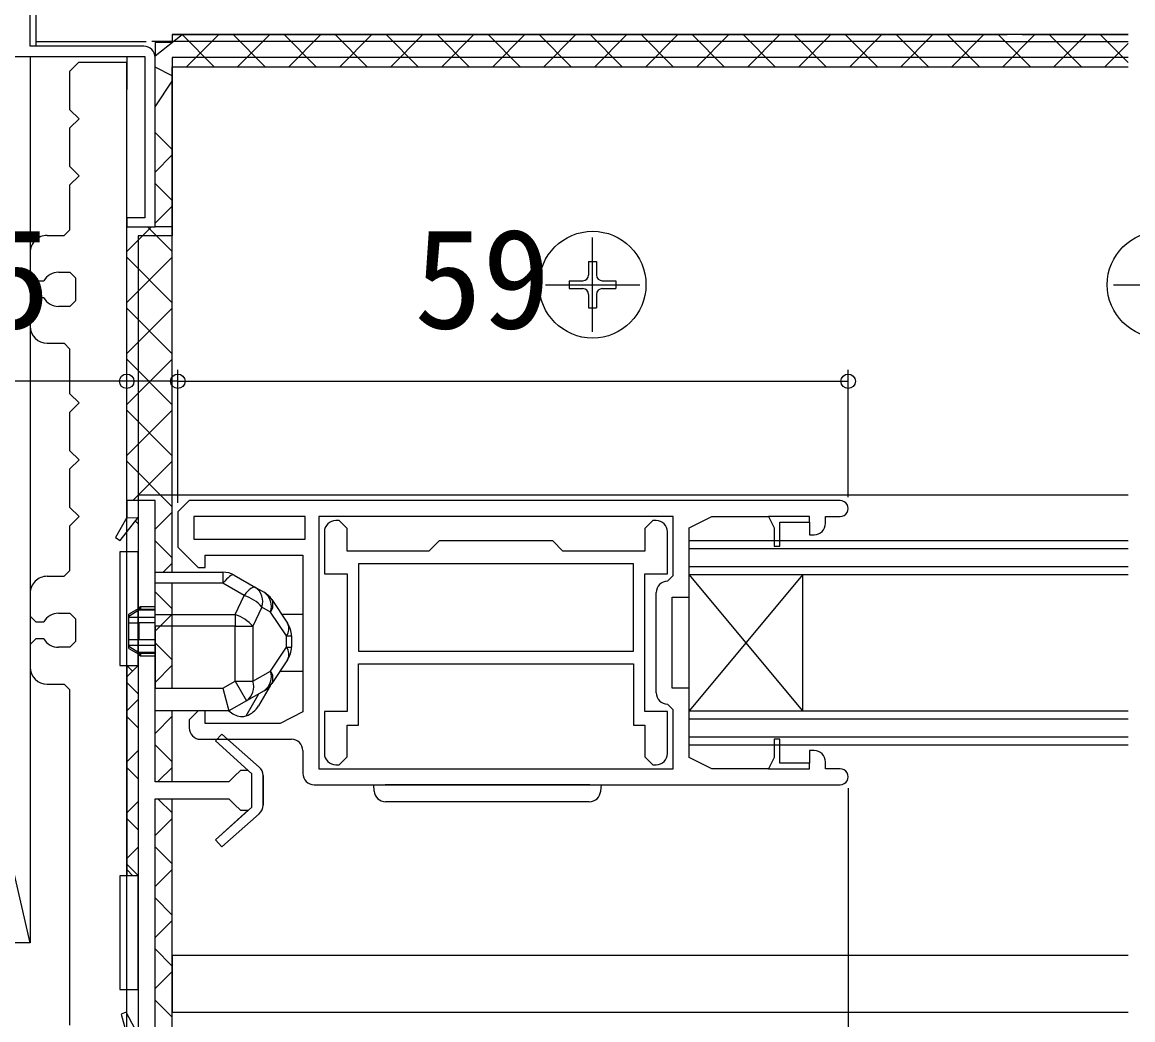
# Model space of a CAD drawing. Units: millimetres, scale not verified. Extents: x -525 to 525, y -782 to 777.
# Drawn here: x -58.7 to 39.1, y 198.7 to 286.5 of the extents above; entities that cross this region are included whole.
import ezdxf
from ezdxf.enums import TextEntityAlignment as Align

# ---------------------------------------------------------------- set-up
doc = ezdxf.new("R2010")
doc.units = ezdxf.units.MM
doc.header["$LTSCALE"] = 4
for name, color, linetype in [('0-2_YKK_11', 7, 'Continuous'), ('0-3_YKK_12', 2, 'Continuous'), ('0-4_YKK_13', 4, 'Continuous'), ('0-5_YKK_A1', 4, 'Continuous'), ('0-6_YKK_D', 6, 'Continuous'), ('0-8_YSS_K', 3, 'Continuous')]:
    doc.layers.add(name, color=color, linetype=linetype)
doc.styles.add('ＭＳ ゴシック', font='')
doc.styles.get('ＭＳ ゴシック').set_extended_font_data('MS Gothic')

msp = doc.modelspace()

# ---------------------------------------------------------------- linework, layer by layer
at = {"layer": '0-2_YKK_11'}
for p, q in [((-49.498, 242.911), (-48.5, 242.909)), ((-2.9, 227.511), (-2.9, 236.311)), ((-43, 223.411), (-35, 223.411)), ((-34, 222.411), (-34, 220.411)), ((-33, 219.411), (13.3, 219.411))]:
    msp.add_line(p, q, dxfattribs=at)
for points in [[(-47.997, 284.399), (-57.997, 284.399), (-57.997, 315.799), (-51.597, 315.799)], [(-66.997, 283.499), (-47.897, 283.499), (-47.897, 269.299), (-49.497, 269.299), (-49.497, 268.499), (-46.997, 268.499), (-46.997, 283.399)], [(-46.998, 219.661), (-46.998, 244.411), (-49.498, 244.411), (-49.498, 242.911), (-50.475, 241.167), (-50.062, 240.893), (-48.498, 242.911), (-48.498, 229.911), (-48.998, 229.411), (-49.498, 228.911), (-49.498, 228.411), (-48.998, 227.911), (-48.498, 227.411), (-48.498, 213.911), (-48.998, 213.411), (-49.498, 212.911), (-49.498, 212.411), (-48.998, 211.911), (-48.498, 211.411), (-48.498, 197.411), (-49.539, 199.4), (-49.996, 199.22), (-49.498, 197.411), (-49.498, 185.911)], [(13.3, 244.411), (-44, 244.411), (-45, 243.411), (-45, 240.311), (-43.2, 238.511), (-42.6, 238.511), (-42.6, 239.611), (-34, 239.611), (-34, 225.811), (-36, 224.811), (-42.6, 224.811), (-42.6, 225.911), (-43.2, 225.911), (-44, 225.111), (-44, 224.411)], [(-1.4, 243.011), (-32.6, 243.011), (-32.6, 220.811), (-1.4, 220.811), (-1.4, 226.011), (-1.9, 226.511)], [(-2.9, 242.661), (-3.2, 242.661), (-3.9, 241.961), (-3.9, 239.961), (-11.1, 239.961), (-12, 240.861), (-22, 240.861), (-22.9, 239.961), (-30.1, 239.961), (-30.1, 241.961), (-30.8, 242.661), (-31.1, 242.661)], [(-1.9, 237.311), (-1.4, 237.811), (-1.4, 243.011)], [(11, 222.411), (10.6, 222.411), (10.6, 221.311), (8, 221.311), (8, 223.411), (7.5, 223.411), (7.5, 221.811), (7, 220.811), (2, 220.811), (0, 221.811), (0, 227.911), (-1.5, 227.911), (-1.5, 235.911), (0, 235.911), (0, 242.011), (2, 243.011), (7, 243.011), (7.5, 242.011), (7.5, 240.411), (8, 240.411), (8, 242.511), (10.6, 242.511), (10.6, 241.411), (11, 241.411)], [(10.6, 242.511), (10.6, 243.011), (7, 243.011)], [(12, 242.411), (12, 243.011), (13.3, 243.011)], [(-32.1, 241.661), (-32.1, 237.961), (-30.1, 237.961), (-30.1, 225.861), (-32.1, 225.861), (-32.1, 222.161)], [(-1.9, 222.161), (-1.9, 225.861), (-3.9, 225.861), (-3.9, 237.961), (-1.9, 237.961), (-1.9, 241.661)], [(-31.1, 221.161), (-30.8, 221.161), (-30.1, 221.861), (-30.1, 224.661), (-29.1, 224.661), (-29.1, 230.061)], [(-29.1, 230.061), (-4.9, 230.061), (-4.9, 224.661), (-3.9, 224.661), (-3.9, 221.861), (-3.2, 221.161), (-2.9, 221.161)], [(-37.837, 220.96), (-41.136, 223.864), (-41.67, 223.267), (-38.805, 220.661), (-39.498, 220.661), (-39.998, 220.161), (-40.498, 219.661), (-46.998, 219.661)], [(-37.837, 216.862), (-41.136, 213.959), (-41.67, 214.555), (-38.498, 217.44), (-38.498, 220.382), (-41.67, 223.267), (-41.136, 223.864), (-37.837, 220.96)], [(7, 220.811), (10.6, 220.811), (10.6, 221.311)], [(13.3, 220.811), (12, 220.811), (12, 221.411)], [(-37.498, 220.209), (-37.498, 217.613), (-37.498, 220.209)], [(-48.498, 184.911), (-35.498, 184.911), (-35.498, 186.411), (-47.998, 186.411), (-47.998, 195.411), (-47.498, 195.911), (-46.998, 196.411), (-46.998, 218.161), (-40.498, 218.161), (-39.998, 217.661), (-39.498, 217.161), (-38.805, 217.161), (-41.67, 214.555), (-41.136, 213.959), (-37.837, 216.862)]]:
    msp.add_lwpolyline(points, dxfattribs=at)
for points in [[(-33.8, 243.011), (-43.6, 243.011), (-43.6, 241.011), (-33.8, 241.011)], [(-4.9, 238.861), (-29.1, 238.861), (-29.1, 231.161), (-4.9, 231.161)]]:
    msp.add_lwpolyline(points, close=True, dxfattribs=at)
for centre, radius, start, end in [((-47.997, 283.399), 1, 0.00001, 89.99999), ((13.3, 243.711), 0.7, 269.99999, 90.00001), ((-31.1, 241.661), 1, 90.00001, 179.99999), ((-2.9, 241.661), 1, 0.00001, 89.99999), ((11, 242.411), 1, 270.00001, 359.99999), ((-1.9, 236.311), 1, 90.00001, 179.99999), ((-1.9, 227.511), 1, 180.00001, 269.99999), ((-43, 224.411), 1, 180.00001, 269.99999), ((-35, 222.411), 1, 0.00001, 89.99999), ((-31.1, 222.161), 1, 180.00001, 269.99999), ((-2.9, 222.161), 1, 270.00001, 359.99999), ((11, 221.411), 1, 0.00001, 89.99999), ((-38.498, 220.209), 1, 0.00001, 48.64487), ((-38.498, 220.209), 1, 0.00001, 48.64487), ((-33, 220.411), 1, 180.00001, 269.99999), ((13.3, 220.111), 0.7, 269.99999, 90.00001), ((-38.498, 217.613), 1, 311.35513, 359.99999), ((-38.498, 217.613), 1, 311.35513, 359.99999)]:
    msp.add_arc(centre, radius, start, end, dxfattribs=at)
at = {"layer": '0-3_YKK_12'}
for p, q in [((-57.497, 315.799), (-57.497, 284.399)), ((-57.497, 284.799), (-47.797, 284.799)), ((27.806, 284.799), (-47.297, 284.799)), ((27.806, 284.799), (38.649, 284.799)), ((-45.497, 283.411), (-45.497, 267.711)), ((38.649, 283.411), (-45.497, 283.411)), ((-44.873, 283.411), (-44.873, 283.411)), ((-42.204, 283.411), (-42.204, 283.411)), ((-40.383, 283.411), (-40.383, 283.411)), ((-37.714, 283.411), (-37.714, 283.411)), ((-35.893, 283.411), (-35.893, 283.411)), ((-33.223, 283.411), (-33.223, 283.411)), ((-31.403, 283.411), (-31.403, 283.411)), ((-28.733, 283.411), (-28.733, 283.411)), ((-26.913, 283.411), (-26.913, 283.411)), ((-24.243, 283.411), (-24.243, 283.411)), ((-22.423, 283.411), (-22.422, 283.411)), ((-19.753, 283.411), (-19.753, 283.411)), ((-17.932, 283.411), (-17.932, 283.411)), ((-15.263, 283.411), (-15.263, 283.411)), ((-13.442, 283.411), (-13.442, 283.411)), ((-10.773, 283.411), (-10.773, 283.411)), ((-8.952, 283.411), (-8.952, 283.411)), ((-6.283, 283.411), (-6.283, 283.411)), ((-4.462, 283.411), (-4.462, 283.411)), ((-1.793, 283.411), (-1.793, 283.411)), ((0.028, 283.411), (0.028, 283.411)), ((2.698, 283.411), (2.698, 283.411)), ((4.518, 283.411), (4.518, 283.411)), ((7.188, 283.411), (7.188, 283.411)), ((9.008, 283.411), (9.008, 283.411)), ((11.678, 283.411), (11.678, 283.411)), ((13.499, 283.411), (13.499, 283.411)), ((16.168, 283.411), (16.168, 283.411)), ((17.989, 283.411), (17.989, 283.411)), ((20.658, 283.411), (20.658, 283.411)), ((22.479, 283.411), (22.479, 283.411)), ((25.148, 283.411), (25.148, 283.411)), ((26.969, 283.411), (26.969, 283.411)), ((29.638, 283.411), (29.638, 283.411)), ((31.459, 283.411), (31.459, 283.411)), ((34.129, 283.411), (34.128, 283.411)), ((35.949, 283.411), (35.949, 283.411)), ((38.619, 283.411), (38.619, 283.411)), ((-48.5, 267.718), (-48.5, 184.911)), ((-45.497, 267.711), (-48.5, 267.711)), ((-47.103, 267.711), (-47.096, 267.718)), ((-48.5, 244.911), (38.649, 244.911)), ((0, 240.911), (38.649, 240.911)), ((0, 222.911), (0, 240.911)), ((0, 240.211), (38.649, 240.211)), ((0, 238.611), (38.649, 238.611)), ((0, 237.911), (38.649, 237.911)), ((10, 225.911), (0, 237.911)), ((10, 237.911), (0, 225.911)), ((10, 225.911), (10, 237.911)), ((-35.865, 234.411), (-34, 234.411)), ((-35.998, 229.411), (-34, 229.411)), ((0, 225.911), (38.649, 225.911)), ((0, 225.211), (38.649, 225.211)), ((0, 223.611), (38.649, 223.611)), ((0, 222.911), (38.649, 222.911)), ((-45.5, 204.411), (38.649, 204.411)), ((-45.5, 204.411), (-45.5, 199.411)), ((-45.5, 199.411), (38.649, 199.411))]:
    msp.add_line(p, q, dxfattribs=at)
at = {"layer": '0-4_YKK_13'}
for p, q in [((-8.497, 259.261), (-8.497, 267.561)), ((-8.847, 265.461), (-8.147, 265.461)), ((-8.847, 265.461), (-8.847, 264.261)), ((-8.147, 265.461), (-8.147, 264.261)), ((-12.647, 263.411), (-4.347, 263.411)), ((-10.547, 263.761), (-10.547, 263.061)), ((-10.547, 263.761), (-9.347, 263.761)), ((-10.547, 263.061), (-9.347, 263.061)), ((-7.647, 263.761), (-6.447, 263.761)), ((-7.647, 263.061), (-6.447, 263.061)), ((-6.447, 263.761), (-6.447, 263.061)), ((37.353, 263.411), (45.653, 263.411)), ((-8.847, 262.561), (-8.847, 261.361)), ((-8.147, 262.561), (-8.147, 261.361)), ((-8.847, 261.361), (-8.147, 261.361)), ((-46.998, 238.111), (-41.029, 238.111)), ((-46.998, 237.134), (-46.998, 238.111)), ((-41.029, 238.111), (-41.029, 237.134)), ((-41.029, 237.134), (-46.998, 237.134)), ((-39.159, 236.065), (-41.029, 237.134)), ((-36.736, 235.718), (-35.334, 233.615)), ((-48.432, 234.911), (-49.298, 234.411)), ((-48.432, 234.765), (-49.298, 234.21)), ((-48.432, 234.911), (-48.432, 234.765)), ((-46.998, 234.765), (-48.432, 234.765)), ((-46.998, 235.061), (-48.282, 235.061)), ((-48.282, 235.061), (-48.282, 234.848)), ((-48.282, 234.848), (-46.998, 234.848)), ((-37.597, 235.042), (-38.398, 233.361)), ((-36.838, 234.609), (-37.597, 235.042)), ((-35.436, 232.506), (-36.838, 234.609)), ((-49.298, 234.21), (-49.298, 234.411)), ((-49.298, 234.161), (-49.298, 234.21)), ((-49.298, 233.661), (-49.298, 234.161)), ((-49.298, 234.161), (-46.998, 234.161)), ((-48.432, 233.661), (-48.432, 232.161)), ((-46.998, 233.661), (-48.432, 233.661)), ((-39.959, 234.384), (-39.959, 233.361)), ((-46.998, 233.361), (-46.998, 227.911)), ((-39.959, 233.361), (-46.998, 233.361)), ((-48.432, 232.161), (-49.298, 232.161)), ((-49.298, 231.661), (-49.298, 232.161)), ((-46.998, 232.161), (-48.432, 232.161)), ((-35.436, 231.517), (-35.436, 232.506)), ((-35.436, 232.506), (-34.998, 232.506)), ((-34.998, 232.506), (-34.998, 231.517)), ((-49.298, 231.612), (-49.298, 231.661)), ((-46.998, 231.661), (-49.298, 231.661)), ((-49.298, 231.612), (-48.432, 231.057)), ((-49.298, 231.411), (-49.298, 231.612)), ((-49.298, 231.411), (-48.432, 230.911)), ((-46.998, 231.057), (-48.432, 231.057)), ((-48.432, 231.057), (-48.432, 230.911)), ((-48.282, 230.975), (-46.998, 230.975)), ((-48.282, 230.975), (-48.282, 230.761)), ((-48.282, 230.761), (-46.998, 230.761)), ((-36.838, 229.413), (-35.436, 231.517)), ((-35.436, 231.517), (-34.998, 231.517)), ((-35.334, 230.407), (-36.736, 228.304)), ((-38.398, 228.522), (-36.838, 229.413)), ((-46.998, 227.911), (-41.029, 227.911)), ((-41.029, 227.911), (-39.959, 228.522)), ((-39.959, 228.522), (-38.398, 228.522)), ((-39.959, 228.522), (-38.967, 226.786)), ((-36.883, 228.111), (-37.89, 226.365)), ((-38.967, 226.786), (-40.498, 225.911)), ((-38.985, 225.47), (-37.859, 227.419)), ((-37.408, 227.677), (-38.967, 226.786)), ((-39.497, 225.411), (-39.197, 225.411)), ((-8.748, 219.411), (-26.751, 219.411)), ((-8.748, 219.411), (-7.75, 219.411)), ((-7.75, 219.411), (-7.784, 218.85)), ((-8.782, 217.911), (-26.717, 217.911))]:
    msp.add_line(p, q, dxfattribs=at)
for points in [[(-50.099, 229.905), (-48.499, 229.905), (-48.499, 239.905), (-50.099, 239.905)], [(-50.098, 201.405), (-48.498, 201.405), (-48.498, 211.405), (-50.098, 211.405)]]:
    msp.add_lwpolyline(points, close=True, dxfattribs=at)
for points in [[(-40.037, 237.848), (-40.114, 237.87), (-40.21, 237.858), (-40.321, 237.813), (-40.445, 237.735), (-40.581, 237.626), (-40.726, 237.487), (-40.876, 237.322), (-41.029, 237.134)], [(-40.037, 237.848), (-38.166, 236.779), (-37.408, 236.345)], [(-46.998, 233.361), (-46.998, 234.384), (-46.998, 237.134)], [(-38.166, 236.779), (-38.244, 236.801), (-38.339, 236.789), (-38.45, 236.744), (-38.575, 236.666), (-38.711, 236.557), (-38.855, 236.418), (-39.005, 236.253), (-39.159, 236.065)], [(-46.998, 234.384), (-39.959, 234.384), (-39.159, 236.065)], [(-48.282, 234.848), (-48.31, 234.849), (-48.334, 234.852), (-48.366, 234.86), (-48.4, 234.874), (-48.43, 234.902), (-48.432, 234.911)], [(-49.298, 232.161), (-49.298, 233.661), (-48.432, 233.661)], [(-39.959, 228.522), (-39.959, 233.361), (-38.398, 233.361), (-38.398, 228.522)], [(-48.432, 230.911), (-48.42, 230.934), (-48.404, 230.946), (-48.362, 230.964), (-48.336, 230.97), (-48.304, 230.974), (-48.282, 230.975)], [(-41.029, 227.911), (-40.498, 225.911), (-46.998, 225.911), (-46.998, 227.911)], [(-27.715, 218.85), (-27.75, 219.411), (-26.751, 219.411)]]:
    msp.add_lwpolyline(points, dxfattribs=at)
for centre in [(-8.497, 263.411), (41.503, 263.411)]:
    msp.add_circle(centre, 4.7, dxfattribs=at)
for centre, radius, start, end in [((-9.347, 264.261), 0.5, 270, 0), ((-7.647, 264.261), 0.5, 180, 270), ((-9.347, 262.561), 0.5, 0, 90), ((-7.647, 262.561), 0.5, 90, 180), ((-41.029, 236.111), 2, 60.25512, 90), ((-39.066, 235.522), 1.546, 341.91504, 54.39753), ((-40.305, 232.612), 3.638, 41.90744, 71.64145), ((-38.308, 235.089), 1.546, 341.91504, 54.39753), ((-38.4, 234.609), 2, 33.69007, 60.25512), ((-37.684, 235.246), 1.059, 322.99219, 26.46445), ((-48.282, 234.911), 0.15, 90, 180), ((-41.105, 230.931), 3.638, 41.90744, 71.64145), ((-36.282, 233.143), 1.059, 322.99219, 26.46445), ((-36.998, 232.506), 2, 0, 33.69007), ((-48.282, 230.911), 0.15, 180, 270), ((-36.282, 230.879), 1.059, 333.53555, 37.00781), ((-36.998, 231.517), 2, 326.30993, 0), ((-38.308, 228.934), 1.546, 305.60247, 18.08496), ((-37.684, 228.776), 1.059, 333.53555, 37.00781), ((-39.867, 228.043), 1.546, 305.60247, 18.08496), ((-38.4, 229.413), 2, 299.74488, 326.30993), ((-39.137, 227.378), 2, 227.16611, 259.63751), ((-39.622, 227.365), 2, 288.59038, 330), ((-39.622, 227.365), 2, 282.28715, 288.59038), ((-26.717, 218.911), 1, 183.5, 270), ((-8.782, 218.911), 1, 270, 356.5)]:
    msp.add_arc(centre, radius, start, end, dxfattribs=at)
at = {"layer": '0-5_YKK_A1'}
for p, q in [((-46.997, 268.499), (-46.997, 283.487)), ((-45.497, 268.499), (-46.997, 268.499))]:
    msp.add_line(p, q, dxfattribs=at)
at = {"layer": '0-6_YKK_D'}
for p, q in [((-49.499, 244.911), (-49.499, 255.911)), ((-45, 244.204), (-45, 255.911)), ((-45, 244.411), (-45, 255.911)), ((14, 244.711), (14, 255.911)), ((-45, 254.911), (14, 254.911)), ((14, 219.111), (14, 160.911))]:
    msp.add_line(p, q, dxfattribs=at)
msp.add_lwpolyline([(-45, 254.911), (-49.499, 254.911), (-75.549, 254.911)], dxfattribs=at)
for centre in [(-49.499, 254.911), (-45, 254.911), (-45, 254.911), (14, 254.911)]:
    msp.add_circle(centre, 0.637, dxfattribs=at)
at = {"layer": '0-8_YSS_K'}
for p, q in [((-47.007, 283.538), (-44.629, 285.411)), ((-45.5, 285.411), (28, 285.411)), ((38.649, 285.411), (-45.497, 285.411)), ((-41.803, 282.585), (-44.629, 285.411)), ((-44.225, 282.585), (-41.399, 285.411)), ((-37.313, 282.585), (-40.139, 285.411)), ((-39.735, 282.585), (-36.909, 285.411)), ((-32.823, 282.585), (-35.649, 285.411)), ((-35.244, 282.585), (-32.418, 285.411)), ((-28.333, 282.585), (-31.159, 285.411)), ((-30.754, 282.585), (-27.928, 285.411)), ((-23.843, 282.585), (-26.669, 285.411)), ((-26.264, 282.585), (-23.438, 285.411)), ((-19.352, 282.585), (-22.178, 285.411)), ((-21.774, 282.585), (-18.948, 285.411)), ((-14.862, 282.585), (-17.688, 285.411)), ((-17.284, 282.585), (-14.458, 285.411)), ((-10.372, 282.585), (-13.198, 285.411)), ((-12.794, 282.585), (-9.968, 285.411)), ((-5.882, 282.585), (-8.708, 285.411)), ((-8.304, 282.585), (-5.478, 285.411)), ((-1.392, 282.585), (-4.218, 285.411)), ((-3.814, 282.585), (-0.987, 285.411)), ((3.098, 282.585), (0.272, 285.411)), ((0.677, 282.585), (3.503, 285.411)), ((7.588, 282.585), (4.762, 285.411)), ((5.167, 282.585), (7.993, 285.411)), ((12.078, 282.585), (9.252, 285.411)), ((9.657, 282.585), (12.483, 285.411)), ((16.569, 282.585), (13.743, 285.411)), ((14.147, 282.585), (16.973, 285.411)), ((21.059, 282.585), (18.233, 285.411)), ((18.637, 282.585), (21.463, 285.411)), ((25.549, 282.585), (22.723, 285.411)), ((23.127, 282.585), (25.953, 285.411)), ((30.039, 282.585), (27.213, 285.411)), ((27.617, 282.585), (30.443, 285.411)), ((29.304, 285.411), (38.649, 285.411)), ((34.529, 282.585), (31.703, 285.411)), ((32.107, 282.585), (34.934, 285.411)), ((38.649, 282.955), (36.193, 285.411)), ((36.598, 282.585), (38.649, 284.636)), ((-57.996, 205.499), (-75.996, 283.499)), ((-53.699, 283.001), (-54.498, 282.201)), ((-53.699, 283.001), (-49.499, 283.001)), ((-49.488, 138.701), (-49.499, 283.001)), ((-49.498, 283.411), (-49.498, 280.585)), ((-45.497, 281.789), (-46.997, 282.539)), ((-45.497, 238.111), (-45.497, 282.585)), ((-45.497, 282.585), (38.649, 282.585)), ((-54.498, 278.801), (-54.498, 282.201)), ((-46.997, 279.062), (-45.497, 281.312)), ((-53.698, 278.001), (-54.498, 278.801)), ((-53.698, 278.001), (-54.498, 277.201)), ((-54.498, 273.801), (-54.498, 277.201)), ((-45.497, 275.299), (-46.997, 276.799)), ((-46.997, 273.322), (-45.497, 274.822)), ((-53.698, 273.001), (-54.498, 273.801)), ((-53.698, 273.001), (-54.498, 272.201)), ((-54.497, 268.251), (-54.498, 272.201)), ((-45.497, 270.809), (-46.997, 272.309)), ((-46.997, 268.832), (-45.497, 270.332)), ((-54.997, 267.751), (-54.497, 268.251)), ((-49.498, 266.331), (-47.33, 268.499)), ((-45.497, 266.319), (-47.678, 268.499)), ((-56.497, 267.751), (-54.997, 267.751)), ((-57.997, 266.25), (-57.997, 264.25)), ((-49.498, 261.841), (-45.497, 265.842)), ((-45.497, 261.828), (-49.498, 265.829)), ((-57.997, 264.25), (-57.497, 263.75)), ((-55.497, 264.501), (-54.497, 264.501)), ((-53.997, 264.001), (-54.497, 264.501)), ((-53.997, 264.001), (-53.997, 262.001)), ((-57.497, 263.75), (-56.796, 263.751)), ((-57.497, 262.25), (-57.997, 261.75)), ((-56.796, 262.251), (-57.497, 262.25)), ((-54.497, 261.501), (-53.997, 262.001)), ((-57.997, 261.75), (-57.997, 259.75)), ((-54.497, 261.501), (-55.497, 261.501)), ((-49.498, 257.351), (-45.497, 261.352)), ((-45.497, 257.338), (-49.498, 261.339)), ((-56.497, 258.251), (-54.997, 258.251)), ((-54.497, 257.751), (-54.997, 258.251)), ((-54.496, 253.801), (-54.497, 257.751)), ((-49.498, 252.861), (-45.497, 256.861)), ((-45.497, 252.848), (-49.498, 256.849)), ((-53.696, 253.001), (-54.496, 253.801)), ((-53.696, 253.001), (-54.496, 252.201)), ((-54.496, 248.801), (-54.496, 252.201)), ((-49.498, 248.371), (-45.497, 252.371)), ((-45.497, 248.358), (-49.498, 252.359)), ((-53.696, 248.001), (-54.496, 248.801)), ((-53.696, 248.001), (-54.496, 247.201)), ((-45.497, 243.868), (-49.498, 247.869)), ((-48.967, 244.411), (-45.497, 247.881)), ((-54.496, 243.801), (-54.496, 247.201)), ((-53.696, 243.001), (-54.496, 243.801)), ((-53.696, 243.001), (-54.495, 242.201)), ((-48.498, 242.378), (-48.731, 242.611)), ((-46.998, 241.89), (-45.497, 243.391)), ((-54.495, 238.251), (-54.495, 242.201)), ((-45.497, 239.378), (-46.998, 240.878)), ((-46.287, 238.111), (-45.497, 238.901)), ((-56.495, 237.751), (-54.995, 237.751)), ((-54.995, 237.751), (-54.495, 238.251)), ((-45.497, 227.911), (-45.497, 237.134)), ((-57.995, 236.25), (-57.995, 234.25)), ((-45.497, 234.888), (-46.998, 236.388)), ((-57.995, 234.25), (-57.495, 233.75)), ((-57.495, 233.75), (-56.794, 233.751)), ((-55.495, 234.501), (-54.495, 234.501)), ((-53.995, 234.001), (-54.495, 234.501)), ((-53.995, 234.001), (-53.995, 232.001)), ((-46.998, 232.91), (-45.497, 234.411)), ((-57.495, 232.25), (-57.995, 231.75)), ((-57.995, 231.75), (-57.995, 229.75)), ((-56.794, 232.251), (-57.495, 232.25)), ((-54.495, 231.501), (-53.995, 232.001)), ((-45.497, 230.398), (-46.998, 231.898)), ((-54.495, 231.501), (-55.495, 231.501)), ((-49.001, 229.411), (-49.498, 229.908)), ((-49.498, 229.905), (-49.498, 211.405)), ((-46.998, 228.42), (-45.497, 229.921)), ((-56.494, 228.251), (-54.994, 228.251)), ((-54.494, 227.751), (-54.994, 228.251)), ((-54.492, 198.251), (-54.494, 227.751)), ((-49.498, 225.92), (-48.498, 226.92)), ((-45.497, 225.907), (-45.501, 225.911)), ((-45.497, 219.661), (-45.497, 225.911)), ((-48.498, 224.418), (-49.498, 225.418)), ((-46.998, 223.93), (-45.497, 225.431)), ((-45.497, 221.417), (-46.998, 222.918)), ((-49.498, 221.43), (-48.498, 222.43)), ((-48.498, 219.928), (-49.498, 220.928)), ((-46.723, 219.715), (-45.497, 220.94)), ((-45.497, 216.927), (-46.692, 218.122)), ((-45.497, 186.411), (-45.497, 218.161)), ((-49.498, 216.94), (-48.498, 217.94)), ((-48.498, 215.438), (-49.498, 216.438)), ((-46.998, 214.95), (-45.497, 216.45)), ((-45.497, 212.437), (-46.998, 213.938)), ((-48.956, 211.405), (-49.498, 211.948)), ((-46.998, 210.46), (-45.497, 211.96)), ((-45.497, 207.947), (-46.998, 209.448)), ((-46.998, 205.969), (-45.497, 207.47)), ((-45.497, 203.457), (-46.998, 204.957)), ((-46.998, 201.479), (-45.497, 202.98)), ((-45.497, 198.967), (-46.998, 200.467))]:
    msp.add_line(p, q, dxfattribs=at)
msp.add_lwpolyline([(-45.497, 285.411), (-45.497, 284.711), (-46.997, 284.711), (-47.007, 283.538)], dxfattribs=at)
msp.add_lwpolyline([(-75.996, 205.499), (-75.996, 283.499), (-57.996, 283.499), (-57.996, 205.499)], close=True, dxfattribs=at)
for centre, start, end in [((-56.497, 266.251), 90.00424, 180.00424), ((-55.497, 263.001), 90.00424, 150.00424), ((-55.497, 263.001), 210.00424, 270.00424), ((-56.497, 259.751), 180.00424, 270.00424), ((-56.495, 236.251), 90.00424, 180.00424), ((-55.495, 233.001), 90.00424, 150.00424), ((-55.495, 233.001), 210.00424, 270.00424), ((-56.495, 229.751), 180.00424, 270.00424)]:
    msp.add_arc(centre, 1.5, start, end, dxfattribs=at)

# ---------------------------------------------------------------- texts
at = {"layer": '0-6_YKK_D', "style": 'ＭＳ ゴシック'}
for s, p in [('4.5', (-74.163, 256.911)), ('59', (-24.193, 256.911))]:
    msp.add_text(s, height=8.798, dxfattribs=at).set_placement(p, align=Align.BOTTOM_LEFT)

doc.saveas('drawing.dxf')
